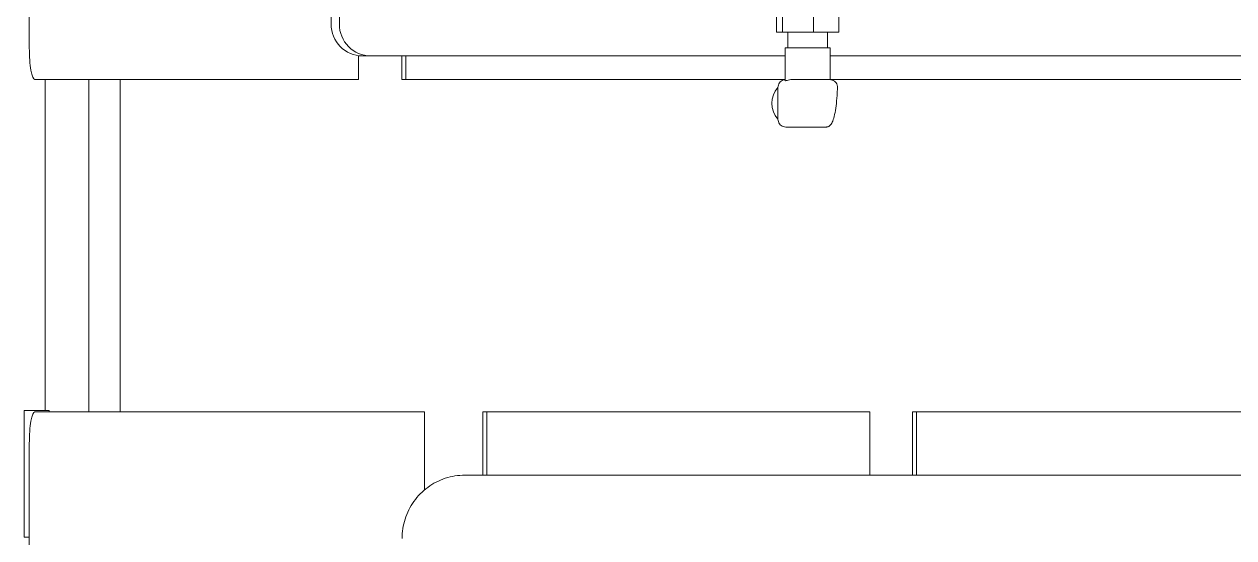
# Model space of a CAD drawing. Header units: inches. Extents: x 14 to 368, y 5 to 236.
# Drawn here: x 68.32 to 77.88, y 94.33 to 98.38 of the extents above; entities that cross this region are included whole.
import ezdxf

# ---------------------------------------------------------------- set-up
doc = ezdxf.new("R2010")
doc.units = ezdxf.units.IN
doc.header["$LTSCALE"] = 11
doc.header["$MEASUREMENT"] = 0
doc.layers.add('Visible (ANSI)', color=7, linetype='Continuous', lineweight=50)

msp = doc.modelspace()

# ---------------------------------------------------------------- linework, layer by layer
at = {"layer": 'Visible (ANSI)', "linetype": 'Continuous', "lineweight": 18}
for p, q in [((70.748234, 98.38301), (70.748234, 105.88301)), ((70.813353, 98.38301), (70.813353, 105.88301)), ((74.268102, 98.820475), (74.268102, 98.320475)), ((74.313639, 98.820475), (74.313639, 98.320475)), ((74.560056, 98.820475), (74.560056, 98.320475)), ((74.760937, 98.820475), (74.760937, 98.320475)), ((68.363253, 98.60551), (68.363253, 98.19551)), ((74.268102, 98.320475), (74.313639, 98.320475)), ((74.313639, 98.320475), (74.560056, 98.320475)), ((74.357539, 98.320475), (74.357539, 98.195475)), ((74.560056, 98.320475), (74.760937, 98.320475)), ((74.6715, 98.320475), (74.6715, 98.195475)), ((74.692018, 98.195475), (74.337021, 98.195475)), ((74.337021, 98.195475), (74.337021, 97.937766)), ((74.692018, 98.195475), (74.692018, 97.945314)), ((70.965035, 97.94551), (70.965035, 98.134799)), ((70.994436, 98.13301), (71.059554, 98.13301)), ((74.337021, 98.13301), (71.059554, 98.13301)), ((71.306703, 97.94551), (71.306703, 98.13301)), ((71.339262, 98.13301), (71.339262, 97.94551)), ((80.861303, 98.13301), (74.692018, 98.13301)), ((68.406665, 97.94551), (68.997391, 97.94551)), ((68.487385, 97.94551), (68.487385, 95.33051)), ((68.834681, 95.32051), (68.834681, 97.94551)), ((69.504215, 97.94551), (68.997391, 97.94551)), ((69.080883, 97.94551), (69.080883, 95.32051)), ((69.504215, 97.94551), (70.965035, 97.94551)), ((71.339262, 97.94551), (71.306703, 97.94551)), ((71.339262, 97.94551), (74.337021, 97.94551)), ((74.279204, 97.882975), (74.279204, 97.632975)), ((74.402535, 97.945475), (74.389829, 97.945475)), ((74.521843, 97.945475), (74.402535, 97.945475)), ((74.687602, 97.945475), (74.568295, 97.945475)), ((74.692018, 97.94551), (80.861303, 97.94551)), ((74.34121, 97.570475), (74.342854, 97.570475)), ((74.342854, 97.570475), (74.650498, 97.570475)), ((68.322721, 95.33051), (68.519944, 95.33051)), ((68.322721, 95.33051), (68.322721, 94.33051)), ((68.997391, 95.32051), (68.406665, 95.32051)), ((68.519944, 95.33051), (68.519944, 95.32051)), ((68.997391, 95.32051), (69.504215, 95.32051)), ((71.486983, 95.32051), (69.504215, 95.32051)), ((71.486983, 94.704596), (71.486983, 95.32051)), ((71.946828, 95.32051), (71.979387, 95.32051)), ((71.946828, 94.82051), (71.946828, 95.32051)), ((75.005209, 95.32051), (71.979387, 95.32051)), ((71.979387, 95.32051), (71.979387, 94.82051)), ((75.005209, 94.82051), (75.005209, 95.32051)), ((75.341953, 95.32051), (75.374512, 95.32051)), ((75.341953, 94.82051), (75.341953, 95.32051)), ((79.909551, 95.32051), (75.374512, 95.32051)), ((75.374512, 95.32051), (75.374512, 94.82051)), ((68.363253, 95.07051), (68.363253, 94.16051)), ((71.848091, 94.82051), (71.804679, 94.82051)), ((86.127804, 94.82051), (71.848091, 94.82051)), ((68.322721, 94.33051), (68.363253, 94.33051))]:
    msp.add_line(p, q, dxfattribs=at)
for centre, major_axis, ratio, start_param, end_param in [((70.994436, 98.38301), (0, -0.25), 0.98480775, 4.71238898, 6.28318531), ((71.059554, 98.38301), (0, -0.25), 0.98480775, 4.71238898, 6.28318531), ((68.406665, 98.19551), (0, -0.25), 0.17364818, 4.71238898, 6.28318531), ((74.413416, 97.757975), (0, -0.18526), 0.98480775, 3.96817081, 5.45660715), ((68.406665, 95.07051), (0, 0.25), 0.17364818, 0, 1.57079633)]:
    msp.add_ellipse(centre, major_axis=major_axis, ratio=ratio, start_param=start_param, end_param=end_param, dxfattribs=at)
for points, knots in [([(74.337021, 97.945332), (74.331889, 97.944982), (74.326802, 97.943985), (74.315712, 97.940326), (74.309839, 97.937284), (74.299336, 97.929535), (74.294708, 97.924831), (74.287129, 97.914239), (74.284179, 97.908353), (74.280216, 97.895969), (74.279204, 97.889472), (74.279204, 97.882975)], [1.63791852, 1.63791852, 1.63791852, 1.63791852, 1.88495559, 1.88495559, 2.19911486, 2.19911486, 2.51327412, 2.51327412, 2.82743339, 2.82743339, 3.14159265, 3.14159265, 3.14159265, 3.14159265]), ([(74.337063, 97.937888), (74.337054, 97.936882), (74.337934, 97.936197), (74.339717, 97.936197), (74.344259, 97.936197), (74.35482, 97.940642), (74.375948, 97.944656), (74.382633, 97.945478), (74.389829, 97.945475)], [2.200753692, 2.200753692, 2.200753692, 2.200753692, 2.279000165, 2.279000165, 2.279000165, 2.478327794, 2.478327794, 2.557248531, 2.557248531, 2.557248531, 2.557248531]), ([(74.521843, 97.945475), (74.529894, 97.945517), (74.53782, 97.945434), (74.545342, 97.945434), (74.552864, 97.945434), (74.560606, 97.945517), (74.568295, 97.945475)], [1.118517942, 1.118517942, 1.118517942, 1.118517942, 1.176718059, 1.176718059, 1.176718059, 1.234918175, 1.234918175, 1.234918175, 1.234918175]), ([(74.674714, 97.573252), (74.682235, 97.57615), (74.687837, 97.580625), (74.701349, 97.594719), (74.706635, 97.605346), (74.717436, 97.632385), (74.722292, 97.649561), (74.731016, 97.689728), (74.734818, 97.712664), (74.741231, 97.763101), (74.743833, 97.790586), (74.747121, 97.83975), (74.748147, 97.860708), (74.748828, 97.882016)], [3.20841338, 3.20841338, 3.20841338, 3.20841338, 3.32078894, 3.32078894, 3.5516762, 3.5516762, 3.81603827, 3.81603827, 4.08040034, 4.08040034, 4.34476241, 4.34476241, 4.53022373, 4.53022373, 4.53022373, 4.53022373]), ([(74.687602, 97.945475), (74.694144, 97.945475), (74.700795, 97.944404), (74.713265, 97.940236), (74.719138, 97.937157), (74.729635, 97.929266), (74.734184, 97.924534), (74.741649, 97.913762), (74.744485, 97.907803), (74.74817, 97.895334), (74.749008, 97.888817), (74.748836, 97.882255), (74.748832, 97.882135), (74.748828, 97.882016)], [0, 0, 0, 0, 0.02593651, 0.02593651, 0.051755665, 0.051755665, 0.077462507, 0.077462507, 0.103265704, 0.103265704, 0.129202214, 0.129202214, 0.12968255, 0.12968255, 0.12968255, 0.12968255]), ([(74.279204, 97.632975), (74.279204, 97.626478), (74.280216, 97.619981), (74.284179, 97.607597), (74.287129, 97.601711), (74.294708, 97.591119), (74.299336, 97.586415), (74.309839, 97.578667), (74.315712, 97.575625), (74.328128, 97.571528), (74.334669, 97.570475), (74.34121, 97.570475)], [3.14159265, 3.14159265, 3.14159265, 3.14159265, 3.45575192, 3.45575192, 3.76991118, 3.76991118, 4.08407045, 4.08407045, 4.39822972, 4.39822972, 4.71238898, 4.71238898, 4.71238898, 4.71238898]), ([(74.674714, 97.573252), (74.672603, 97.572438), (74.671134, 97.572077), (74.668003, 97.571373), (74.666638, 97.57119), (74.663877, 97.570868), (74.662556, 97.570772), (74.659927, 97.570624), (74.658618, 97.570577), (74.655922, 97.570511), (74.654539, 97.570492), (74.652252, 97.570477), (74.651382, 97.570475), (74.650498, 97.570475)], [0, 0, 0, 0, 0.0072576795, 0.0072576795, 0.0182116627, 0.0182116627, 0.0311750214, 0.0311750214, 0.0441383801, 0.0441383801, 0.0571017389, 0.0571017389, 0.0648167937, 0.0648167937, 0.0648167937, 0.0648167937]), ([(71.804679, 94.82051), (71.752313, 94.82051), (71.69996, 94.812081), (71.600578, 94.779292), (71.55357, 94.754944), (71.469524, 94.692939), (71.432496, 94.655299), (71.371867, 94.570562), (71.348267, 94.52348), (71.316573, 94.42443), (71.308477, 94.372472), (71.308477, 94.32051)], [1.57079633, 1.57079633, 1.57079633, 1.57079633, 1.88495559, 1.88495559, 2.19911486, 2.19911486, 2.51327412, 2.51327412, 2.82743339, 2.82743339, 3.14159265, 3.14159265, 3.14159265, 3.14159265])]:
    msp.add_open_spline(points, degree=3, knots=knots, dxfattribs=at)

doc.saveas('drawing.dxf')
